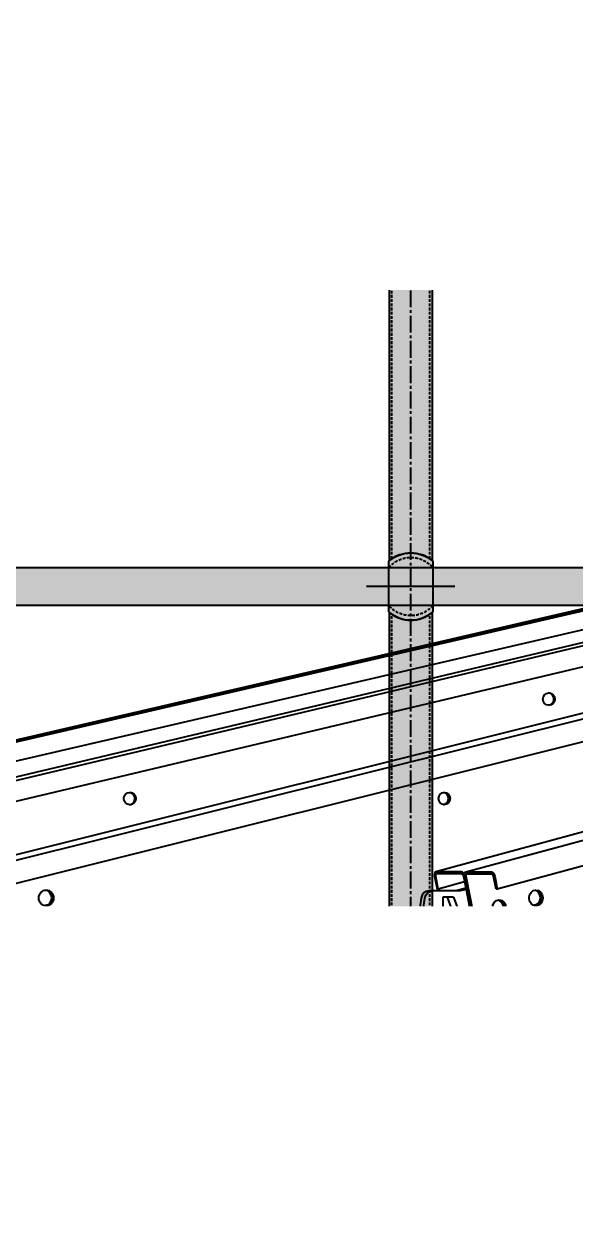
# Model space of a CAD drawing. Header units: millimetres. Extents: x -272986 to 200319, y -34579 to 49604.
# Drawn here: x -44473 to -43850, y 15432 to 16793 of the extents above; entities that cross this region are included whole.
import ezdxf
from ezdxf import colors
from ezdxf.entities.mleader import LeaderData, LeaderLine
from ezdxf.math import Vec2, Vec3

# ---------------------------------------------------------------- set-up
doc = ezdxf.new("R2010")
doc.units = ezdxf.units.MM
for name, pattern in [('CENTER2', [28.575000000000003, 19.05, -3.175, 3.175, -3.175]), ('HIDDEN', [9.524999999999999, 6.35, -3.175]), ('HIDDEN2', [4.762499999999999, 3.175, -1.5875])]:
    doc.linetypes.add(name, pattern=pattern)
doc.layers.get('Defpoints').update_dxf_attribs({"color": 9})
for name, color, linetype in [('X 0001 M', 7, 'Continuous'), ('X 0515 M', 7, 'Continuous'), ('X 1001 M', 8, 'HIDDEN2'), ('X 1515 M', 8, 'HIDDEN'), ('X 2001 M', 1, 'CENTER2'), ('X 3001 D', 5, 'Continuous'), ('X 4001 T', 7, 'Continuous'), ('X 5001 H', 8, 'Continuous')]:
    doc.layers.add(name, color=color, linetype=linetype)
doc.layers.add('X 5999 H', color=7, linetype='Continuous', true_color=0xffffff)
doc.styles.add('BIT STD. 2.5', font='isocpeur.ttf', dxfattribs={"height": 2.5})
doc.styles.add('BIT STD. 3.0', font='isocpeur.ttf', dxfattribs={"height": 2.5})
doc.dimstyles.new('BIT STD. 3.0', dxfattribs={"dimtxt": 3, "dimasz": 3, "dimexe": 1, "dimexo": 0.75, "dimgap": 1, "dimtad": 1, "dimdec": 0, "dimdsep": 46, "dimtxsty": 'BIT STD. 3.0', "dimcen": 0, "dimadec": 0, "dimazin": 0, "dimtfac": 1, "dimtdec": 0, "dimtmove": 0, "dimatfit": 3, "dimfxl": 1, "dimtfill": 1, "dimlwd": -1, "dimlwe": -1, "dimarcsym": 0})

# ---------------------------------------------------------------- blocks, each defined once
blk = doc.blocks.new('*D36')
at = {"layer": 'Defpoints', "color": 0, "transparency": 16777216}
for p in [(-29560.67678410275, 19644.47732991414), (-45157.67678410285, 15542.02923352813), (-29560.67678410275, 15542.02923352813)]:
    blk.add_point(p, dxfattribs=at)
at = {"layer": 'X 3001 D', "color": 0, "transparency": 16777216}
for p, q in [((-45157.67678410285, 15587.02923352813), (-45157.67678410285, 19704.47732991414)), ((-29560.67678410275, 15587.02923352813), (-29560.67678410275, 19704.47732991414)), ((-44977.67678410285, 19644.47732991414), (-29740.67678410275, 19644.47732991414))]:
    blk.add_line(p, q, dxfattribs=at)
for points in [[(-44977.67678410285, 19674.47732991414), (-44977.67678410285, 19614.47732991414), (-45157.67678410285, 19644.47732991414)], [(-29740.67678410275, 19674.47732991414), (-29740.67678410275, 19614.47732991414), (-29560.67678410275, 19644.47732991414)]]:
    blk.add_solid(points, dxfattribs=at)
at = {"layer": 'X 3001 D', "color": 0, "transparency": 16777216, "insert": (-37359.1767841028, 19794.47732991414), "char_height": 150, "attachment_point": 5, "style": 'BIT STD. 3.0', "bg_fill": 3, "box_fill_scale": 1.1, "bg_fill_color": 256, "bg_fill_true_color": 13158600, "bg_fill_transparency": 0}
blk.add_mtext('INTERNAL TANK DIAMETER - %%C15597mm (20 PLATES ROUND)', dxfattribs=at)
blk = doc.blocks.new('A$C79477E6E')
at = {"extrusion": (0, 1, 0)}
for p, q in [((-7767.776764793532, 277.5679147976789), (-1162.485196818918, 1807.235084335995)), ((-1156.341849623404, 1807.235084336009), (-7761.633417598019, 277.5679147976971)), ((-7756.533576375725, 277.5679147976789), (-1151.242008401099, 1807.235084335993)), ((-1131.195372153747, 1807.228758430649), (-7573.842740018968, 277.5615888923367)), ((-7558.668791368349, 277.5615888923185), (-1116.021423503113, 1807.228758430634)), ((-1078.253718730291, 1807.21483543778), (-7199.617526368547, 277.5476658994667)), ((-7174.743103264827, 277.5476658994485), (-1053.379295626568, 1807.214835437764)), ((-998.8291954123815, 1807.19020800203), (-6648.18115023787, 277.5230384637161)), ((-6614.218743531343, 277.523038463698), (-964.8667887058509, 1807.190208002014)), ((-1201.647423117913, 1714.014263448998), (-6578.6850087401, 258.0812768213491)), ((-1603.747061725913, 1643.397438890415), (-7147.452506607351, 258.0812768213491)), ((-2272.172413223798, 1508.866577197372), (-7540.226002727381, 258.0812768213491)), ((-4033.608363600102, 1118.113614925895), (-7747.334110085223, 258.0812768213491)), ((-6649.486856712279, 272.6968277930373), (-6646.609822153066, 258.0812768212581)), ((-6645.303575741276, 258.0812768212581), (-6648.180610300489, 272.6968277930373)), ((-6619.095954349057, 277.5686781169625), (-6647.833375408434, 277.5686781169625)), ((-6618.616448589193, 275.1327529549999), (-6647.35386964857, 275.1327529549999)), ((-6616.830696417524, 272.6968277930373), (-6593.767774664204, 155.5354585058176)), ((-6615.524450005745, 272.6968277930373), (-6590.952227122358, 147.8680957598099)), ((-6614.218203593955, 272.6968277930373), (-6588.13667958049, 140.2007330137403)), ((-6613.870968701904, 277.5686781169625), (-6585.133547642527, 277.5686781169625)), ((-6613.39146294204, 275.1327529549999), (-6584.654041882663, 275.1327529549999)), ((-6579.991255151788, 258.0812768212581), (-6582.868289711001, 272.6968277930373)), ((-6581.562043299211, 272.6968277930373), (-6578.685008739998, 258.0812768212581)), ((-6615.540060824849, 266.1403023488729), (-6645.303575741254, 258.0812768213891)), ((-6614.165087318637, 259.1553339896873), (-6625.818336206856, 256)), ((-6664.542278248064, 247.6779934804836), (-6697.440110012602, 21)), ((-6693.260121494874, 21), (-6660.362289730336, 247.6779934804836)), ((-6621.638347689128, 256), (-6656.136771005778, 256)), ((-6646.609822153066, 258.0812768212581), (-6645.303575741276, 258.0812768212581)), ((-6640.135182022561, 249), (-6640.135182022561, 135.5)), ((-6628.089075060569, 249), (-6640.135182022561, 249)), ((-6589.008697465106, 124), (-6634.9101963754, 249)), ((-6628.089075060569, 249), (-6582.187576150274, 124)), ((-6621.638347689128, 256), (-6613.953567456439, 258.0807972526873)), ((-6578.685008739998, 258.0812768212581), (-6579.991255151788, 258.0812768212581)), ((-7091.059063690594, 239.3670345143382), (-7086.321473184267, 240.5509106713489)), ((-6538.065037976088, 239.7349782773035), (-6535.051644371844, 240.5509106713489)), ((-6579.604390585097, 228.4874255601098), (-6576.590996980853, 229.3033579541552)), ((-5950.864743569342, 197.510562880334), (-6536.835736763715, 38.84801224466901)), ((-5951.048944160928, 197.1069966187115), (-6535.529490351928, 38.84801224466901)), ((-6673.687454737676, 184.6644103505096), (-6705.878873040881, 97.00001194459765)), ((-6533.958162267052, 19.40625060213461), (-5961.395715981551, 174.4381876449952)), ((-6689.404455035805, 141.8635196627856), (-7101.647988330093, 38.84801224466901)), ((-6689.501114834497, 141.6002935128072), (-7100.691279749186, 38.84801224466901)), ((-6640.609591346009, 135.5), (-6640.609591346009, 21)), ((-6640.135182022561, 135.5), (-6640.609591346009, 135.5)), ((-6582.187576150274, 124), (-6589.008697465106, 124)), ((-6589.008697465106, 124), (-6589.008697465106, 19)), ((-6582.187576150274, 19), (-6582.187576150274, 124)), ((-7098.27510619524, 19.38162316638227), (-6697.615739532972, 119.502364003014)), ((-6582.187576150278, 109.9788421635803), (-6565.308616087372, 24.2324612727989)), ((-6582.187576150278, 103.3430125896612), (-6566.614862499162, 24.2324612727989)), ((-6582.187576150282, 96.7071830157929), (-6567.921108910941, 24.23246127280072)), ((-7049.393714455047, 92.30682208662984), (-7061.17305197653, 92.30682208662984)), ((-7058.080826304988, 95.22993228098494), (-7052.485940126589, 95.22993228098494)), ((-6730.083309938407, 82.75), (-6730.083309938407, 19)), ((-6710.153717244186, 92.75), (-6724.85832429125, 92.75)), ((-7101.777525325295, 67.34842110757927), (-7097.03993481896, 68.53229726459176)), ((-7056.767497327954, 78.59597382477477), (-7052.029906821619, 79.77984998178545)), ((-6547.957010433784, 67.71636487054457), (-6544.943616829536, 68.53229726459176)), ((-6506.417657824772, 78.96391758773825), (-6503.404264220524, 79.77984998178545)), ((-7101.647988329994, 38.84801224457806), (-7100.69127974908, 38.84801224457806)), ((-7098.530573206121, 24.2324612727989), (-7101.647988329994, 38.84801224457806)), ((-7100.69127974908, 38.84801224457806), (-7097.573864625203, 24.2324612727989)), ((-6570.798049068271, 38.84753267601081), (-6582.187576150271, 35.76360627290887)), ((-6536.835736763624, 38.84801224457806), (-6535.529490351833, 38.84801224457806)), ((-6533.958702204418, 24.2324612727989), (-6536.835736763627, 38.84801224457806)), ((-6535.529490351837, 38.84801224457806), (-6532.652455792624, 24.2324612727989)), ((-7120.015301379794, 21.79653611083631), (-7098.967712599715, 21.79653611083631)), ((-7119.495732192485, 19.36061094887373), (-7098.448143412406, 19.36061094887373)), ((-6697.440110012602, 21), (-6697.440110012602, 16)), ((-6697.440110012602, 16), (-6693.176909190832, 11)), ((-6693.260121494874, 16), (-6697.440110012602, 16)), ((-6693.260121494874, 16), (-6693.260121494874, 21)), ((-6688.9969206731, 11), (-6693.260121494874, 16)), ((-6640.609591346005, 21), (-6649.135992989548, 11)), ((-6582.336551937333, 16.64190635637533), (-6570.530833460511, 19.82864939011233)), ((-6568.747849562867, 21.79653611083631), (-6582.187576150285, 21.79653611083631)), ((-6570.434270878864, 19.36061094887373), (-6568.268343803, 19.36061094887373)), ((-6564.739903228037, 20.26747504119157), (-6567.920568973575, 19.40625060215098)), ((-6563.52286391571, 21.79653611083631), (-6534.785442856333, 21.79653611083631)), ((-6563.043358155846, 19.36061094887373), (-6534.305937096469, 19.36061094887373)), ((7883.500000002063, 3), (-7883.500000002063, 3)), ((-7883.500000002063, 0), (7883.500000002063, 0)), ((-6779.195612837662, 11), (-6595.829818779941, 11)), ((-6779.195612837662, 3), (-6779.195612837662, 11)), ((-6737.322676171581, 3), (-6737.322676171581, 0)), ((-6706.158605984328, 3), (-6706.158605984328, 0))]:
    blk.add_line(p, q, dxfattribs=at)
for centre, major_axis, ratio, start_param, end_param in [((-6520.272926714635, 472.921589272215), (5.373479439185757e-14, 7.000000000000107), 0.9723699203976827, -1.117010721276378, 5.166174585903208), ((-6521.440153533902, 472.921589272215), (7.549516567451064e-15, 6.99999999999887), 0.972369920397682, -1.117010721276476, -0.08584782268176516), ((-6521.440153533902, 472.921589272215), (-2.098321516541546e-14, -7.000000000000006), 0.9723699203976821, 0.08584782268299702, 2.024581932313458), ((-6993.996997881197, 360.4460621002891), (5.373479439185757e-14, 7.000000000000107), 0.9723699203976827, -1.117010721276378, 5.166174585903208), ((-6638.517961024132, 360.4460621002891), (2.220446049250313e-14, 7.000000000000107), 0.9238795325112971, -1.117010721276382, 5.166174585903205), ((-6995.164224700457, 360.4460621002891), (1.376676550535194e-14, 6.999999999999948), 0.972369920397682, -1.117010721276396, -0.08584782268189572), ((-6995.164224700457, 360.4460621002891), (-2.242650509742816e-14, -7), 0.9723699203976822, 0.08584782268179071, 2.0245819323134), ((-6640.431378185938, 360.4460621002891), (5.773159728050814e-15, 6.999999999999167), 0.9238795325112968, -1.117010721276422, -0.1484783687999175), ((-6640.431378185938, 360.4460621002891), (-8.548717289613705e-15, -6.999999999999987), 0.9238795325112971, 0.14847836880004, 2.024581932313417), ((-6646.874363888699, 272.6968277930373), (-1.306786349164536, 4.826210670665135), 0.5091069603524504, -0.1369868318259959, 1.433809494968741), ((-6618.136942829322, 272.6968277930373), (-1.306786349164476, 4.826210670664914), 0.5091069603524503, -1.707783158620879, -0.1369868318260052), ((-6612.911957182168, 272.6968277930373), (-0.6533931745821212, 2.413105335332019), 0.5091069603524532, -0.1369868318259106, 1.433809494969259), ((-6584.174536122791, 272.6968277930373), (-0.6533931745821507, 2.413105335332128), 0.5091069603524532, -1.707783158620996, -0.136986831825918), ((-7088.618240997537, 247.9705349283522), (5.649720087595753e-16, 9.000000000000124), 0.923879532511297, -4.712388980384688, 1.570796326794899), ((-7090.531658159343, 247.9705349283522), (-8.437694987151193e-15, -9.000000000000187), 0.923879532511297, 0.1153147189599824, 3.026277934629362), ((-6656.136771005778, 246), (-1.798268223474561e-15, 10.00000000000003), 0.8526401643541001, 8.422660253741016e-17, 1.402199387185464), ((-6576.50945868815, 236.7229822111603), (2.586384494638986e-16, 9.000000000000126), 0.8526401643541051, -4.712388980384688, 1.570796326794899), ((-6579.121951511715, 236.7229822111603), (-6.661338147750942e-15, -9.000000000000119), 0.8526401643541054, 0.171055400339326, 2.970537253250118), ((-6534.970106079138, 247.9705349283522), (2.586384494638986e-16, 9.000000000000126), 0.8526401643541051, -4.712388980384688, 1.570796326794899), ((-6537.582598902703, 247.9705349283522), (-6.217248937900877e-15, -9.00000000000005), 0.8526401643541053, 0.1710554003392048, 2.970537253250419), ((-7088.191922258597, 249.3202412544288), (1.176836406102666e-14, -9.00000000001475), 0.9238795325112934, 0.226892802759385, 0.3295476842198163), ((-6578.31721771638, 238.0726885372223), (7.549516567451064e-15, -9.000000000000105), 0.8526401643541001, 0.2268928027592191, 0.8689318229114728), ((-6536.777865107371, 249.320241254416), (6.439293542825908e-15, -8.99999999999982), 0.8526401643541004, 0.2268928027592256, 0.8689318229139555), ((-7054.326674634893, 87.19947423878511), (5.649720087595753e-16, 9.000000000000124), 0.923879532511297, -4.712388980384691, 1.570796326794896), ((-7056.240091796699, 87.19947423878511), (-1.121325254871408e-14, -9.000000000000114), 0.9238795325112967, 0.1153147189595437, 3.026277934629177), ((-6710.153717244186, 102.75), (1.798268223474556e-15, -10), 0.5224985647159357, -1.77635683940025e-15, 0.9581936386914356), ((-6503.322725927821, 87.19947423878511), (2.586384494638986e-16, 9.000000000000126), 0.8526401643541051, -4.712388980384691, 1.570796326794896), ((-6505.935218751387, 87.19947423878693), (-7.327471962526033e-15, -9.000000000000215), 0.8526401643541053, 0.171055400339082, 2.970537253249911), ((-7099.336702632234, 75.95192152159143), (5.649720087595753e-16, 9.000000000000124), 0.923879532511297, -4.712388980384691, 1.570796326794896), ((-7101.25011979404, 75.95192152159325), (-1.010302952408892e-14, -9.000000000000124), 0.9238795325112968, 0.1153147189594327, 3.026277934629162), ((-6544.862078536833, 75.95192152159325), (2.586384494638986e-16, 9.000000000000126), 0.8526401643541051, -4.712388980384691, 1.570796326794896), ((-6547.474571360399, 75.95192152159325), (-7.105427357601002e-15, -9.000000000000234), 0.8526401643541055, 0.1710554003389619, 2.970537253249995), ((-6505.130484956051, 88.54918056485076), (5.551115123125783e-15, -8.999999999999947), 0.8526401643541, 0.2268928027592229, 0.8689318229132093), ((-7098.910383893286, 77.30162784765525), (1.154631945610163e-14, -8.999999999996351), 0.9238795325112931, 0.2268928027591882, 0.3295476842195194), ((-7053.900355895948, 88.54918056485258), (9.103828801926284e-15, -9.000000000000462), 0.9238795325112933, 0.2268928027593028, 0.3295476842197762), ((-6546.669837565063, 77.30162784765889), (7.327471962526033e-15, -8.999999999999993), 0.8526401643541001, 0.2268928027592216, 0.8689318229121673), ((-7099.487281787031, 24.2324612727989), (0.606087795898518, -2.42541905320764), 0.3728752807857872, -0.09290951411385606, 1.4778868126812), ((-6595.829818779941, 19), (1.40658307585314e-14, -16), 0.8526401643541, -8.881784197001252e-16, 1.570796326794894), ((-6569.227355322731, 24.23246127280072), (1.306786349164499, -4.826210670664999), 0.5091069603524503, -0.1369868318259844, 1.433809494968827), ((-6564.002369675582, 24.2324612727989), (0.6533931745820915, -2.413105335331908), 0.5091069603524533, -1.707783158621018, -0.1369868318258256), ((-6535.264948616204, 24.2324612727989), (0.653393174582195, -2.413105335332292), 0.5091069603524531, -0.1369868318259542, 1.433809494969102)]:
    blk.add_ellipse(centre, major_axis=major_axis, ratio=ratio, start_param=start_param, end_param=end_param)
at = {"extrusion": (0, 0, -1)}
for centre, major_axis, ratio, start_param, end_param in [((-6520.856540124274, 472.921589272215), (3.941291737419306e-14, 7.000000000000778), 0.9723699203976822, 0.042884350304778, 1.117010721276304), ((-6520.856540124274, 472.921589272215), (-7.336353746723038e-13, -7.000000000000367), 0.9723699203976823, -2.024581932313501, -0.04288435030497051), ((-6520.856540124263, 472.921589272215), (2.126077092157175e-14, 7.000000000000012), 0.972369920397682, 1.117010721276305, 3.098708303284466), ((-6994.580611290836, 360.4460621002909), (3.713696017371149e-14, 6.999999999998884), 0.9723699203976822, 0.04288435030438864, 1.117010721276508), ((-6994.580611290836, 360.4460621002891), (-7.176481631177011e-13, -6.999999999999595), 0.9723699203976823, -2.024581932313593, -0.04288435030455706), ((-6994.580611290818, 360.4460621002891), (2.137179322403426e-14, 7.000000000000024), 0.9723699203976821, 1.117010721276407, 3.098708303286205), ((-6639.474669605039, 360.4460621002909), (1.409983241273949e-14, 6.999999999998695), 0.9238795325112968, 0.07403432037908092, 1.117010721276472), ((-6639.474669605042, 360.4460621002891), (-6.870060076380469e-13, -7.000000000000025), 0.9238795325112965, -2.024581932313537, -0.07403432037927304), ((-6639.474669605028, 360.4460621002891), (8.715250743307479e-15, 7.000000000000006), 0.9238795325112968, 1.117010721276421, 3.06755833321171), ((-6646.874363888699, 272.6968277930373), (-0.6533931745820896, 2.413105335331909), 0.5091069603524504, -1.433809494968984, 0.1369868318261853), ((-6618.136942829322, 272.6968277930373), (-0.6533931745821344, 2.413105335332073), 0.5091069603524503, 0.1369868318259186, 1.707783158620997), ((-6612.911957182168, 272.6968277930373), (-1.30678634916454, 4.826210670665134), 0.5091069603524533, -1.43380949496882, 0.1369868318259631), ((-6584.174536122791, 272.6968277930373), (-1.306786349164569, 4.826210670665244), 0.5091069603524532, 0.1369868318260048, 1.707783158620742), ((-7089.574949578448, 247.9705349283522), (1.887379141862766e-14, 8.999999999999977), 0.9238795325112965, 0.05756144275099526, 3.084031210838756), ((-6651.956782488051, 246), (-7.327471962526033e-15, 10.00000000000002), 0.8526401643541003, -1.402199387185471, -6.439293542825908e-15), ((-6577.815705099936, 236.7229822111603), (5.662137425588298e-15, 9.000000000000082), 0.8526401643541047, 0.08521431346397378, 3.056378340125915), ((-6536.276352490924, 247.9705349283522), (7.66053886991358e-15, 9.00000000000033), 0.8526401643541046, 0.08521431346397139, 3.056378340125719), ((-7055.283383215788, 87.19947423878693), (9.547918011776346e-15, 9.000000000000023), 0.923879532511297, 0.05756144275110549, 3.084031210840713), ((-6504.6289723396, 87.19947423878511), (6.217248937900877e-15, 9.000000000000167), 0.8526401643541056, 0.08521431346397322, 3.056378340127145), ((-7100.293411213144, 75.95192152159143), (1.471045507628332e-14, 9.00000000000003), 0.9238795325112968, 0.05756144275099552, 3.084031210838758), ((-6724.85832429125, 82.75), (-1.798268223474546e-15, 9.999999999999945), 0.5224985647159359, -1.570796326794897, 5.773159728050814e-15), ((-6546.16832494862, 75.95192152159325), (6.439293542825908e-15, 9.000000000000158), 0.8526401643541048, 0.0852143134639726, 3.05637834012597), ((-6736.904431253242, 19), (4.467800953775162e-15, -7.999999999999988), 0.8526401643541001, -1.570796326794897, 2.220446049250313e-15), ((-6595.829818779941, 19), (4.467800953775164e-15, -8.000000000000002), 0.8526401643541001, -1.570796326794897, 4.440892098500626e-16), ((-6569.227355322731, 24.2324612727989), (0.6533931745821491, -2.413105335332128), 0.5091069603524505, -1.433809494968993, 0.1369868318260969), ((-6564.002369675582, 24.2324612727989), (1.306786349164525, -4.82621067066508), 0.5091069603524531, 0.1369868318259913, 1.707783158620751), ((-6535.264948616208, 24.2324612727989), (1.30678634916454, -4.826210670665134), 0.5091069603524531, -1.433809494968833, 0.1369868318259158), ((-6528.940742440089, 10.87328690203321), (6.881005637590281, 1.28520870501673), 0.1322229122309667, -5.328411486519659, 0.9547738206599274)]:
    blk.add_ellipse(centre, major_axis=major_axis, ratio=ratio, start_param=start_param, end_param=end_param, dxfattribs=at)
at = {"extrusion": (0, 0, -0.9999999999999999)}
blk.add_ellipse((-7099.487281787031, 24.2324612727989), major_axis=(1.212175591797174, -4.850838106415833), ratio=0.3728752807857872, start_param=-1.477886812681531, end_param=0.09290951411321813, dxfattribs=at)
blk = doc.blocks.new('*U756')
at = {"layer": 'X 0515 M'}
for p, q in [((0, 55), (15597.00000000012, 55)), ((-10, -55.00000000000001), (15607.00000000012, -55.00000000000001))]:
    blk.add_line(p, q, dxfattribs=at)
at = {"layer": 'X 1515 M'}
for p, q in [((0, 45), (15597.00000000012, 45)), ((15597.00000000012, -45.00000000000001), (0, -45.00000000000001))]:
    blk.add_line(p, q, dxfattribs=at)
blk = doc.blocks.new('Heavy Duty - HR Std - front elev')
at = {"layer": 'X 5999 H', "ltscale": 10, "true_color": 0xc7c8ca}
h = blk.add_hatch(color=9, dxfattribs=at)
edge = h.paths.add_edge_path()
edge.add_arc((50.00000000000091, 545.0000000000038), 37.99999999999599, 50.540968735997524, 129.4590312640024, ccw=False)
edge.add_line((74.14999999999964, 574.3390098674099), (74.14999999999964, 1065.660990132583))
edge.add_arc((50.00000000000221, 1094.999999999992), 37.99999999999788, 230.5409687359938, 309.4590312639976, ccw=False)
edge.add_line((25.85000000000036, 1065.660990132586), (25.85000000000218, 574.3390098674099))
edge = h.paths.add_edge_path()
edge.add_line((74.93338984173715, 1066.323771674084), (74.93338984173715, 1123.676228325916))
edge.add_arc((50.00000000000091, 1095.000000000001), 37.99999999999988, 48.99371303907665, 131.0062869609233)
edge.add_line((25.06661015826467, 1123.676228325916), (25.06661015826467, 1066.323771674084))
edge.add_arc((50.00000000000091, 1094.999999999999), 37.99999999999988, 228.9937130390767, 311.0062869609233)
edge = h.paths.add_edge_path()
edge.add_arc((50, 544.9999999999958), 37.99999999999621, 230.540968735996, 309.459031264004, ccw=False)
edge.add_line((25.85000000000036, 515.6609901325901), (25.85000000000036, -25))
edge.add_line((25.85000000000036, -25), (-25, -25))
edge.add_line((-25, -25), (-25, 40))
edge.add_line((-25, 40), (25.85000000000036, 40))
edge.add_line((25.85000000000036, 40), (25.85000000000036, -25))
edge.add_line((25.85000000000036, -25), (74.14999999999964, -25))
edge.add_line((74.14999999999964, -25), (125, -25))
edge.add_line((125, -25), (125, 40))
edge.add_line((125, 40), (74.14999999999964, 40))
edge.add_line((74.14999999999964, 40), (74.14999999999964, -25))
edge.add_line((74.14999999999964, -25), (74.14999999999964, 515.6609901325901))
edge = h.paths.add_edge_path()
edge.add_line((74.93338984173715, 516.3237716740841), (74.93338984173715, 573.6762283259159))
edge.add_arc((50.00000000000091, 545.0000000000013), 37.99999999999979, 48.99371303907655, 131.0062869609235)
edge.add_line((25.06661015826467, 573.6762283259159), (25.06661015826467, 516.3237716740841))
edge.add_arc((50.00000000000091, 544.9999999999987), 37.99999999999979, 228.9937130390765, 311.0062869609234)
edge = h.paths.add_edge_path(flags=16)
edge.add_arc((100, 0), 9, 0, 360)
edge = h.paths.add_edge_path(flags=16)
edge.add_arc((0, 0), 9, 0, 360)
at = {"layer": 'X 0001 M'}
for points in [[(74.93338984173715, 1066.323771674084), (74.93338984173715, 1123.676228325916, 0.3739472142884485), (25.06661015826467, 1123.676228325916), (25.06661015826467, 1066.323771674084, 0.3739472142884484)], [(25.85000000000218, 574.3390098674099, -0.3586331317842767), (74.14999999999964, 574.3390098674099), (74.14999999999964, 1065.660990132583, -0.3586331317842717), (25.85000000000036, 1065.660990132586)], [(74.93338984173715, 516.3237716740841), (74.93338984173715, 573.6762283259159, 0.3739472142884485), (25.06661015826467, 573.6762283259159), (25.06661015826467, 516.3237716740841, 0.3739472142884484)]]:
    blk.add_lwpolyline(points, format="xyb", close=True, dxfattribs=at)
at = {"layer": 'X 0001 M', "ltscale": 10}
blk.add_lwpolyline([(74.14999999999964, 515.6609901325901, -0.3586331317842913), (25.85000000000036, 515.6609901325901), (25.85000000000036, -25), (-25, -25), (-25, 40), (25.85000000000036, 40), (25.85000000000036, -25), (74.14999999999964, -25), (125, -25), (125, 40), (74.14999999999964, 40), (74.14999999999964, -25)], format="xyb", close=True, dxfattribs=at)
for centre in [(0, 0), (100, 0)]:
    blk.add_circle(centre, 9, dxfattribs=at)
at = {"layer": 'X 1001 M'}
for p, q in [((28.50000000000182, 576.332890067788), (28.50000000000182, 1063.667109932212)), ((71.49999999999818, 576.332890067788), (71.49999999999818, 1063.667109932212)), ((28.5, -25), (28.5, 513.667109932212)), ((71.5, -25), (71.5, 513.667109932212))]:
    blk.add_line(p, q, dxfattribs=at)
blk.add_lwpolyline([(74.14999999999964, 40), (25.85000000000036, 40)], dxfattribs=at)
for centre, start, end in [((50.00000000000182, 1095), 40.77111638008072, 139.2288836199193), ((50.00000000000182, 1095), 220.7711163800807, 319.2288836199193), ((50.00000000000182, 545), 40.77111638008072, 139.2288836199193), ((50.00000000000182, 545), 220.7711163800807, 319.2288836199193)]:
    blk.add_arc(centre, 32.923, start, end, dxfattribs=at)
at = {"layer": 'X 2001 M'}
blk.add_line((50, -25), (50.00000000000182, 1158), dxfattribs=at)
at = {"layer": 'X 2001 M', "ltscale": 10}
for p, q in [((0.0666101582646661, 1095), (99.93338984173715, 1095)), ((0.0666101582646661, 545), (99.93338984173715, 545)), ((1.818989403545856e-12, 17), (1.818989403545856e-12, -17)), ((99.99999999999818, 17), (99.99999999999818, -17)), ((-17, 0), (17, 0)), ((117, 0), (83, 0))]:
    blk.add_line(p, q, dxfattribs=at)
blk = doc.blocks.new('*D512')
at = {"layer": 'Defpoints', "color": 0, "transparency": 16777216}
for p in [(-37146.04291429606, 15246.02923352813), (-33942.21616775348, 15245.52923352813), (-44767.34113653186, 1987.529233528126)]:
    blk.add_point(p, dxfattribs=at)
at = {"layer": 'X 3001 D', "color": 0, "transparency": 16777216}
for p, q in [((-37101.04291429606, 15246.02923352813), (-34662.21616775348, 15246.02923352813)), ((-34662.21616775348, 15246.02923352813), (-34302.21616775348, 15245.52923352813)), ((-34302.21616775348, 15245.52923352813), (-30570.92012409727, 15245.52923352813))]:
    blk.add_line(p, q, dxfattribs=at)
at = {"layer": 'X 3001 D', "color": 0, "transparency": 16777216, "insert": (-32226.56814592537, 15395.52923352813), "char_height": 150, "attachment_point": 5, "style": 'BIT STD. 3.0', "bg_fill": 3, "box_fill_scale": 1.1, "bg_fill_color": 256, "bg_fill_true_color": 13158600, "bg_fill_transparency": 0}
blk.add_mtext('{\\fArial|b0|i0|c0|p34;▼}13.259m - {\\C7;N01, N02, N03, N05, N07}', dxfattribs=at)

msp = doc.modelspace()

# ---------------------------------------------------------------- hatches: boundary and pattern name
at = {"layer": 'X 5999 H', "true_color": 0xc7c8ca}
h = msp.add_hatch(color=9, dxfattribs=at)
h.dxf.hatch_style = 1
edge = h.paths.add_edge_path()
edge.add_line((-45027.96845269673, 16728.65138152393), (-29489.18050489275, 16728.65138152393))
edge.add_arc((-29489.18050489275, 16707.15138152393), 21.5, -90, 90, ccw=False)
edge.add_line((-29489.18050489275, 16685.65138152393), (-45027.96845269673, 16685.65138152393))
edge.add_arc((-45027.96845269673, 16707.15138152393), 21.5, 90, 270, ccw=False)
h = msp.add_hatch(color=9, dxfattribs=at)
h.dxf.hatch_style = 1
edge = h.paths.add_edge_path()
edge.add_line((-45027.96845269673, 16178.65138152393), (-29489.18050489275, 16178.65138152393))
edge.add_arc((-29489.18050489275, 16157.15138152393), 21.5, -90, 90, ccw=False)
edge.add_line((-29489.18050489275, 16135.65138152393), (-45027.96845269673, 16135.65138152393))
edge.add_arc((-45027.96845269673, 16157.15138152393), 21.5, 90, 270, ccw=False)

# ---------------------------------------------------------------- linework, layer by layer
for points in [[(-45027.96845269673, 16728.65138152393), (-29489.18050489275, 16728.65138152393, -0.9999999999999999), (-29489.18050489275, 16685.65138152393), (-45027.96845269673, 16685.65138152393, -0.9999999999999999)], [(-45027.96845269673, 16178.65138152393), (-29489.18050489275, 16178.65138152393, -0.9999999999999999), (-29489.18050489275, 16135.65138152393), (-45027.96845269673, 16135.65138152393, -0.9999999999999999)]]:
    msp.add_lwpolyline(points, format="xyb", close=True)
at = {"layer": 'X 2001 M'}
msp.add_line((-45207.67678410282, 15502.02923352813), (-29510.67678410278, 15502.02923352809), dxfattribs=at)

# ---------------------------------------------------------------- block references
at = {"layer": 'X 5001 H', "color": 252}
msp.add_blockref('A$C79477E6E', (-37359.17678410285, 15557.02923352813), dxfattribs=at)

# ---------------------------------------------------------------- next in the draw order: dimensions: what is measured, and where the dimension line sits
at = {"layer": 'X 3001 D'}
dim = msp.add_linear_dim(base=(-29560.67678410275, 19644.47732991414), p1=(-45157.67678410285, 15542.02923352813), p2=(-29560.67678410275, 15542.02923352813), text='INTERNAL TANK DIAMETER - %%C<>mm (20 PLATES ROUND)', dimstyle='BIT STD. 3.0', dxfattribs=at)
dim.commit()
dim.dimension.update_dxf_attribs({"geometry": '*D36', "text_midpoint": (-37359.1767841028, 19794.47732991414)})

# ---------------------------------------------------------------- next in the draw order: block references
msp.add_blockref('*U756', (-45157.67678410286, 15502.02923352813))

# ---------------------------------------------------------------- next in the draw order: leaders
at = {"layer": 'X 4001 T'}
ml = msp.add_multileader_mtext('Standard', dxfattribs=at)
ml.set_content('\\pxsm1.15;PERIMETER 2 TIER HANDRAILING TO THE FULL CIRCUMFERENCE OF THE ROOF.\\P(GALV.^I- REFER TO NOTES COLUMN)', color=256, style='BIT STD. 2.5')
ml.set_leader_properties(color=150)
ml.build(insert=Vec2(0, 0))
ml.multileader.update_dxf_attribs({"text_left_attachment_type": 2, "text_right_attachment_type": 2, "dogleg_length": 3, "arrow_head_size": 150, "scale": 60})
ctx = ml.context
ctx.base_point, ctx.scale, ctx.char_height, ctx.arrow_head_size, ctx.landing_gap_size, ctx.plane_origin = Vec3(-35449.83103126803, 18484.65831410067), 60, 150, 150, 60, Vec3(-30524.8525958817, 19154.77043100521)
ctx.left_attachment, ctx.right_attachment, ctx.text_align_type = 2, 2, 2
notes = []
notes.append((ctx, [(0, (1, 1, 0), (-31489.83103126803, 18484.65831410067), (-1, 0), 180, [(0, [(-30510.70137200135, 16712.42862796303)], 0, [])])]))
ctx.mtext.insert, ctx.mtext.width, ctx.mtext.defined_height, ctx.mtext.alignment, ctx.mtext.flow_direction = Vec3(-31729.83103126803, 18879.65831410067), 3866.662103078794, 1362.970936081278, 3, 5
ctx.mtext.has_bg_fill, ctx.mtext.bg_color, ctx.mtext.bg_scale_factor, ctx.mtext.bg_transparency, ctx.mtext.use_window_bg_color = 1, -1073741824, 1.25, 0, 1
for ctx, leaders in notes:
    for number, flags, end, landing, length, lines in leaders:
        leader = LeaderData()
        leader.index, (leader.has_last_leader_line, leader.has_dogleg_vector, leader.attachment_direction) = number, flags
        leader.last_leader_point, leader.dogleg_vector, leader.dogleg_length = Vec3(end), Vec3(landing), length
        for number, points, colour, breaks in lines:
            line = LeaderLine()
            line.index, line.vertices, line.color, line.breaks = number, Vec3.list(points), colors.encode_raw_color(colour), breaks
            leader.lines.append(line)
        ctx.leaders.append(leader)

# ---------------------------------------------------------------- next in the draw order: block references
at = {"layer": 'X 0001 M', "xscale": -1}
msp.add_blockref('Heavy Duty - HR Std - front elev', (-43985.5768739199, 15612.15138152393), dxfattribs=at)

# ---------------------------------------------------------------- next in the draw order: dimensions: what is measured, and where the dimension line sits
at = {"layer": 'X 3001 D'}
dim = msp.add_ordinate_dim(feature_location=(-37146.04291429606, 15246.02923352813), offset=(3203.8267465425743, -0.5), dtype=0, origin=(-44767.34113653186, 1987.529233528126), text='{\\fArial|b0|i0|c0|p34;▼}<> - {\\C7;N01, N02, N03, N05, N07}', dimstyle='BIT STD. 3.0', override={"dimdec": 3, "dimlfac": 0.001, "dimzin": 0, "dimpost": 'm'}, dxfattribs=at)
dim.commit()
dim.dimension.update_dxf_attribs({"geometry": '*D512', "text_midpoint": (-32226.56814592537, 15395.52923352813)})

# ---------------------------------------------------------------- next in the draw order: leaders
at = {"layer": 'X 4001 T'}
ml = msp.add_multileader_mtext('Standard', dxfattribs=at)
ml.set_content('\\pxsm1.15;90×90×10mm R.S.A. TWIN \\PTOE-OUT, TOP ANGLE SET TO \\PSUIT DIGESTER ROOF\\P(GALV. - REFER TO NOTES COLUMN)', color=256, style='BIT STD. 2.5')
ml.set_leader_properties(color=150)
ml.build(insert=Vec2(0, 0))
ml.multileader.update_dxf_attribs({"text_left_attachment_type": 2, "text_right_attachment_type": 2, "dogleg_length": 3, "arrow_head_size": 150, "scale": 60})
ctx = ml.context
ctx.base_point, ctx.scale, ctx.char_height, ctx.arrow_head_size, ctx.landing_gap_size, ctx.plane_origin = Vec3(-4634.452164512331, 15219.14167318582), 60, 150, 150, 60, Vec3(-40.3046918660184, 16145.00824862554)
ctx.left_attachment, ctx.right_attachment, ctx.text_align_type = 2, 2, 2
notes = []
notes.append((ctx, [(0, (1, 1, 0), (-1064.452164512331, 15219.14167318582), (-1, 0), 180, [(0, [(-40.00000086190994, 13645.00831193987)], 0, [])])]))
ctx.mtext.insert, ctx.mtext.width, ctx.mtext.alignment, ctx.mtext.flow_direction = Vec3(-1304.452164512331, 15757.89167318582), 3337.027037144464, 3, 5
ctx.mtext.has_bg_fill, ctx.mtext.bg_color, ctx.mtext.bg_scale_factor, ctx.mtext.bg_transparency, ctx.mtext.use_window_bg_color = 1, -1073741824, 1.25, 0, 1
for ctx, leaders in notes:
    for number, flags, end, landing, length, lines in leaders:
        leader = LeaderData()
        leader.index, (leader.has_last_leader_line, leader.has_dogleg_vector, leader.attachment_direction) = number, flags
        leader.last_leader_point, leader.dogleg_vector, leader.dogleg_length = Vec3(end), Vec3(landing), length
        for number, points, colour, breaks in lines:
            line = LeaderLine()
            line.index, line.vertices, line.color, line.breaks = number, Vec3.list(points), colors.encode_raw_color(colour), breaks
            leader.lines.append(line)
        ctx.leaders.append(leader)

# ---------------------------------------------------------------- next in the draw order: leaders
ml = msp.add_multileader_mtext('Standard', dxfattribs=at)
ml.set_content('\\pxsm1.15;13° SELF-SUPPORTING EXTERNAL BEAM ROOF, REFER TO NOTES COLUMN FOR DETAILS.', color=256, style='BIT STD. 2.5')
ml.set_leader_properties(color=150)
ml.build(insert=Vec2(0, 0))
ml.multileader.update_dxf_attribs({"text_left_attachment_type": 2, "text_right_attachment_type": 2, "dogleg_length": 3, "arrow_head_size": 150, "scale": 60})
ctx = ml.context
ctx.base_point, ctx.scale, ctx.char_height, ctx.arrow_head_size, ctx.landing_gap_size, ctx.plane_origin = Vec3(534.2607832408103, 16572.62908057254), 60, 150, 150, 60, Vec3(5414.239218627125, 17242.74119747708)
ctx.left_attachment, ctx.right_attachment, ctx.text_align_type = 2, 2, 2
notes = []
notes.append((ctx, [(0, (1, 1, 0), (4449.26078324081, 16572.62908057254), (-1, 0), 180, [(0, [(5428.390442507487, 15147.5548647962)], 0, [])])]))
ctx.mtext.insert, ctx.mtext.width, ctx.mtext.defined_height, ctx.mtext.alignment, ctx.mtext.flow_direction = Vec3(4209.26078324081, 16960.12908057254), 3866.662103078794, 1362.970936081278, 3, 5
ctx.mtext.has_bg_fill, ctx.mtext.bg_color, ctx.mtext.bg_scale_factor, ctx.mtext.bg_transparency, ctx.mtext.use_window_bg_color = 1, -1073741824, 1.25, 0, 1
for ctx, leaders in notes:
    for number, flags, end, landing, length, lines in leaders:
        leader = LeaderData()
        leader.index, (leader.has_last_leader_line, leader.has_dogleg_vector, leader.attachment_direction) = number, flags
        leader.last_leader_point, leader.dogleg_vector, leader.dogleg_length = Vec3(end), Vec3(landing), length
        for number, points, colour, breaks in lines:
            line = LeaderLine()
            line.index, line.vertices, line.color, line.breaks = number, Vec3.list(points), colors.encode_raw_color(colour), breaks
            leader.lines.append(line)
        ctx.leaders.append(leader)

# ---------------------------------------------------------------- next in the draw order: leaders
ml = msp.add_multileader_mtext('Standard', dxfattribs=at)
ml.set_content('\\pxsm1.15;PERIMETER 2 TIER HANDRAILING TO THE FULL CIRCUMFERENCE OF THE ROOF.\\P(GALV.^I- REFER TO NOTES COLUMN)', color=256, style='BIT STD. 2.5')
ml.set_leader_properties(color=150)
ml.build(insert=Vec2(0, 0))
ml.multileader.update_dxf_attribs({"text_left_attachment_type": 2, "text_right_attachment_type": 2, "dogleg_length": 3, "arrow_head_size": 150, "scale": 60})
ctx = ml.context
ctx.base_point, ctx.scale, ctx.char_height, ctx.arrow_head_size, ctx.landing_gap_size, ctx.plane_origin = Vec3(9707.84575283472, 16572.62908057254), 60, 150, 150, 60, Vec3(14632.82418822104, 17242.74119747708)
ctx.left_attachment, ctx.right_attachment, ctx.text_align_type = 2, 2, 2
notes = []
notes.append((ctx, [(0, (1, 1, 0), (13667.84575283472, 16572.62908057254), (-1, 0), 180, [(0, [(14646.9754121014, 14800.39939443491)], 0, [])])]))
ctx.mtext.insert, ctx.mtext.width, ctx.mtext.defined_height, ctx.mtext.alignment, ctx.mtext.flow_direction = Vec3(13427.84575283472, 16967.62908057254), 3866.662103078794, 1362.970936081278, 3, 5
ctx.mtext.has_bg_fill, ctx.mtext.bg_color, ctx.mtext.bg_scale_factor, ctx.mtext.bg_transparency, ctx.mtext.use_window_bg_color = 1, -1073741824, 1.25, 0, 1
for ctx, leaders in notes:
    for number, flags, end, landing, length, lines in leaders:
        leader = LeaderData()
        leader.index, (leader.has_last_leader_line, leader.has_dogleg_vector, leader.attachment_direction) = number, flags
        leader.last_leader_point, leader.dogleg_vector, leader.dogleg_length = Vec3(end), Vec3(landing), length
        for number, points, colour, breaks in lines:
            line = LeaderLine()
            line.index, line.vertices, line.color, line.breaks = number, Vec3.list(points), colors.encode_raw_color(colour), breaks
            leader.lines.append(line)
        ctx.leaders.append(leader)

doc.saveas('drawing.dxf')
